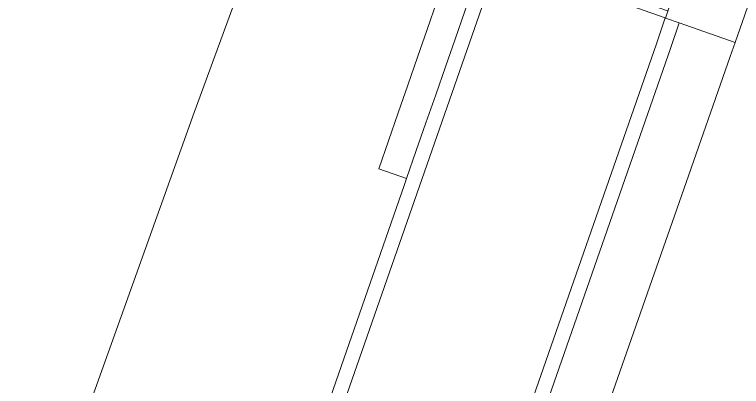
# Model space of a CAD drawing. Header units: metres. Extents: x 105146 to 106170, y 111783 to 118163.
# Drawn here: x 105891.99 to 105901.85, y 114668.46 to 114673.51 of the extents above; entities that cross this region are included whole.
import ezdxf

# ---------------------------------------------------------------- set-up
doc = ezdxf.new("R2010")
doc.units = ezdxf.units.M
doc.layers.add('20-EP-ZONA-DURA', color=253, linetype='CONTINUOUS', lineweight=13)
doc.layers.add('20-EP-ZONA-VERDE', color=84, linetype='CONTINUOUS', lineweight=13)

msp = doc.modelspace()

# ---------------------------------------------------------------- linework, layer by layer
at = {"layer": '20-EP-ZONA-DURA'}
for points in [[(105904.6173, 114683.9875), (105902.8055, 114678.8019), (105903.6505, 114678.5065), (105901.8987, 114673.5037), (105901.7655, 114673.1265), (105901.0073, 114673.3941), (105900.8225, 114673.4593), (105900.8559, 114673.5535), (105900.9557, 114673.8365), (105901.1443, 114673.7699), (105902.7081, 114678.2021), (105902.5195, 114678.2687), (105901.5392, 114675.4903), (105901.7593, 114677.1573), (105901.8075, 114678.8381), (105902.6195, 114678.5515), (105902.6527, 114678.6459), (105901.8047, 114678.9451), (105901.7047, 114680.3381), (105901.3409, 114683.5053)], [(105889.2531, 114657.7255), (105894.4305, 114672.1783), (105895.5778, 114675.3099)], [(105897.7229, 114673.6827), (105897.5911, 114673.3051), (105897.4595, 114672.9273), (105897.3279, 114672.5497), (105897.1961, 114672.1719), (105897.0645, 114671.7943), (105896.9327, 114671.4165), (105897.3106, 114671.2849), (105897.2777, 114671.1901), (105895.5699, 114666.2787)]]:
    msp.add_lwpolyline(points, dxfattribs=at)
at = {"layer": '20-EP-ZONA-VERDE'}
for points in [[(105898.3959, 114674.4216), (105898.5847, 114674.3549), (105900.8493, 114673.5559), (105900.8559, 114673.5535), (105900.8225, 114673.4593), (105900.8185, 114673.4607), (105898.5545, 114674.2595), (105898.3659, 114674.3261), (105895.5779, 114675.3099), (105895.6111, 114675.4043), (105898.3959, 114674.4216)], [(105898.5545, 114674.2595), (105898.4355, 114673.9043), (105895.7233, 114666.1233), (105895.5367, 114666.1843), (105895.5699, 114666.2787), (105897.2777, 114671.1901), (105897.3106, 114671.2849), (105897.4422, 114671.6624), (105897.574, 114672.0403), (105897.7056, 114672.4179), (105897.8372, 114672.7957), (105897.9689, 114673.1733), (105898.1006, 114673.5511), (105898.2322, 114673.9287), (105898.2467, 114673.9703), (105898.308, 114674.1476), (105898.3639, 114674.3065), (105898.3599, 114674.3079), (105898.3659, 114674.3261), (105898.5545, 114674.2595)], [(105900.8225, 114673.4593), (105901.0073, 114673.3941), (105900.8893, 114673.0447), (105896.4653, 114660.3527), (105896.2765, 114660.4185), (105900.7005, 114673.1107), (105900.8185, 114673.4607), (105900.8225, 114673.4593)], [(105901.7655, 114673.1265), (105901.6993, 114672.9378), (105901.0697, 114671.1401), (105897.2003, 114660.0967), (105896.4653, 114660.3527), (105900.8893, 114673.0447), (105901.0073, 114673.3941), (105901.7655, 114673.1265)]]:
    msp.add_lwpolyline(points, close=True, dxfattribs=at)
msp.add_lwpolyline([(105898.1006, 114673.5511), (105897.9689, 114673.1733), (105897.8372, 114672.7957), (105897.7056, 114672.4179), (105897.574, 114672.0403), (105897.4422, 114671.6624), (105897.3106, 114671.2849), (105896.9327, 114671.4165), (105897.0645, 114671.7943), (105897.1961, 114672.1719), (105897.3279, 114672.5497), (105897.4595, 114672.9273), (105897.5911, 114673.3051), (105897.7229, 114673.6827)], dxfattribs=at)

doc.saveas('drawing.dxf')
